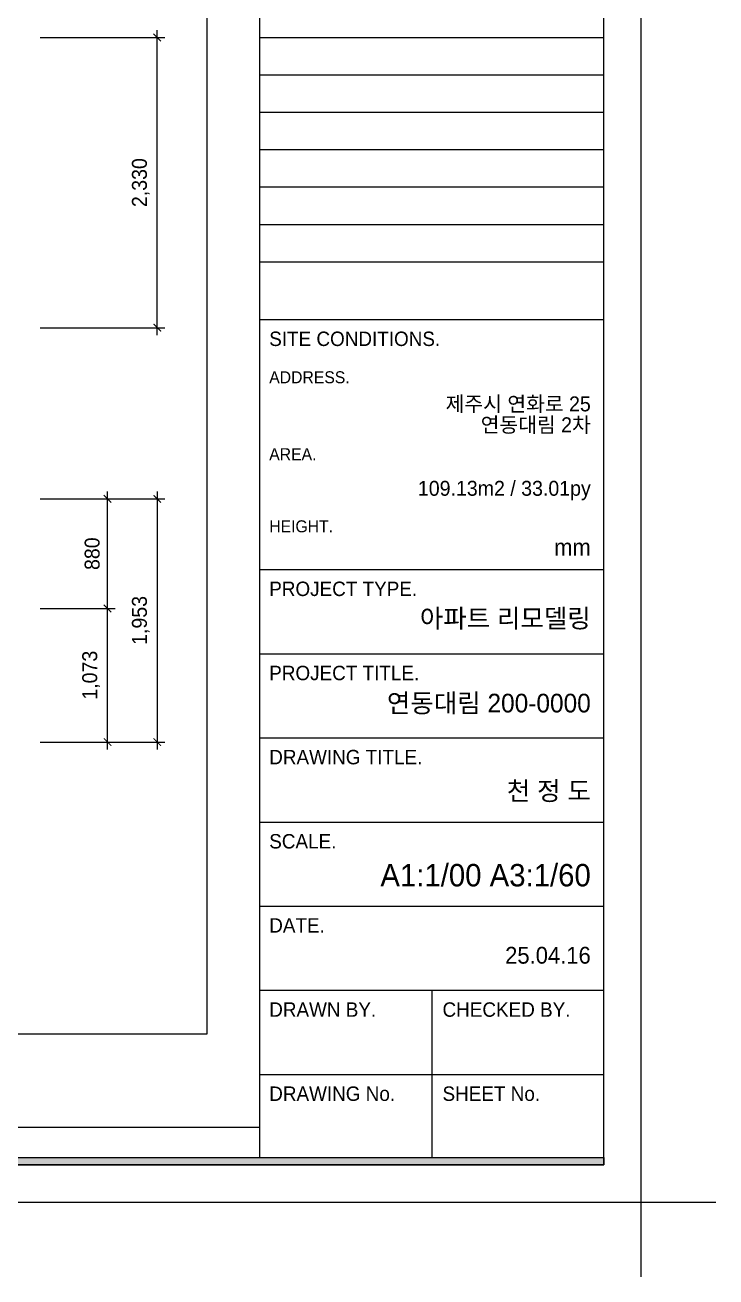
# Model space of a CAD drawing. Header units: inches. Extents: x 3778 to 56227, y -16914 to 35091.
# Drawn here: x 50432 to 55978, y 3195 to 13249 of the extents above; entities that cross this region are included whole.
import ezdxf
from ezdxf.enums import TextEntityAlignment as Align

# ---------------------------------------------------------------- set-up
doc = ezdxf.new("R2010")
doc.units = ezdxf.units.IN
doc.header["$LTSCALE"] = 100
doc.header["$MEASUREMENT"] = 0
doc.header["$PDSIZE"] = 700.071425
for name, color, linetype in [('07-DIM WAL', 5, 'Continuous'), ('F-SYM', 7, 'Continuous'), ('FORM(YOURNAME)-11', 1, 'Continuous'), ('FORM(YOURNAME)-11 @ 1', 1, 'Continuous')]:
    doc.layers.add(name, color=color, linetype=linetype)
doc.styles.add('HY 울릉도 L', font='')
doc.styles.add('YOURNAME', font='HY울릉도M.TTF')
doc.styles.get('HY 울릉도 L').set_extended_font_data('HY울릉도L')
doc.dimstyles.new('60', dxfattribs={"dimscale": 60, "dimtxt": 2, "dimasz": 1, "dimexe": 1, "dimexo": 1, "dimgap": 1, "dimtad": 1, "dimdec": 0, "dimrnd": 0.05, "dimdsep": 46, "dimlunit": 6, "dimtxsty": 'HY 울릉도 L', "dimblk": 'ARCHTICK', "dimcen": 2.5, "dimdle": 1, "dimclrd": 133, "dimclre": 133, "dimclrt": 30, "dimadec": 0, "dimazin": 0, "dimtfac": 1, "dimtdec": 0, "dimtix": 1, "dimtmove": 2, "dimatfit": 3, "dimldrblk": 'ARCHTICK', "dimfxl": 0, "dimlwd": -1, "dimlwe": -1, "dimarcsym": 0})

# ---------------------------------------------------------------- blocks, each defined once
blk = doc.blocks.new('FORM-PLAN')
at = {"layer": 'FORM(YOURNAME)-11'}
h = blk.add_hatch(color=256, dxfattribs=at)
h.dxf.hatch_style = 1
h.paths.add_polyline_path([(-71444, 55115), (10556, 55115), (10556, 54915), (-71444, 54915)])
h.paths.add_polyline_path([(-71444, -2085), (10556, -2085), (10556, -2285), (-71444, -2285)])
at = {"layer": 'Defpoints', "color": 158}
for p, q in [((1346, 54915), (1346, -2085)), ((1346, -1285), (-71444, -1285))]:
    blk.add_line(p, q, dxfattribs=at)
for points in [[(-71444, -2285), (10556, -2285), (10556, 55115), (-71444, 55115)], [(-69444, 53115), (-64, 53115), (-64, 1215), (-69444, 1215)]]:
    blk.add_lwpolyline(points, close=True, dxfattribs=at)
at = {"layer": 'Defpoints', "color": 1}
blk.add_lwpolyline([(11556, -5285), (11556, -3285), (13556, -3285)], dxfattribs=at)
at = {"layer": 'FORM(YOURNAME)-11', "color": 14}
for p, q in [((1346, 27893), (10556, 27893)), ((1346, 26893), (10556, 26893)), ((1346, 25893), (10556, 25893)), ((1346, 24893), (10556, 24893)), ((1346, 23893), (10556, 23893)), ((1346, 22893), (10556, 22893)), ((1346, 21893), (10556, 21893)), ((1346, 20344), (10556, 20344)), ((1346, 13651), (10556, 13651)), ((1346, 11398), (10556, 11398)), ((1346, 9146), (10556, 9146)), ((1346, 6893), (10556, 6893)), ((1346, 4641), (10556, 4641)), ((1346, 2388), (10556, 2388)), ((5951, 2388), (5951, -2085)), ((1346, 136), (10556, 136))]:
    blk.add_line(p, q, dxfattribs=at)
at = {"layer": 'FORM(YOURNAME)-11', "color": 250}
blk.add_lwpolyline([(-72444, -3285), (11556, -3285), (11556, 56115), (-72444, 56115)], close=True, dxfattribs=at)
at = {"layer": 'FORM(YOURNAME)-11'}
blk.add_lwpolyline([(-71444, -2085), (10556, -2085), (10556, -2285), (-71444, -2285)], close=True, dxfattribs=at)
at = {"layer": 'FORM(YOURNAME)-11', "color": 14, "style": 'YOURNAME'}
for s, height, p in [('SITE CONDITIONS.', 386.14, (1603, 19829)), ('PROJECT TYPE.', 386.14, (1603, 13136)), ('PROJECT TITLE.', 386.14, (1603, 10883)), ('DRAWING TITLE.', 386.14, (1603, 8631)), ('SCALE.', 386.1, (1603, 6378)), ('DATE.', 386.1, (1603, 4126)), ('DRAWN BY.', 386.1, (1603, 1873)), ('CHECKED BY.', 386.14, (6240, 1873)), ('DRAWING No.', 386.14, (1603, -379)), ('SHEET No.', 386.1, (6240, -379))]:
    blk.add_text(s, height=height, dxfattribs=at).set_placement(p, align=Align.MIDDLE_LEFT)
at = {"layer": 'FORM(YOURNAME)-11', "color": 251, "style": 'YOURNAME'}
for s, p in [('ADDRESS.', (1603, 18799)), ('AREA.', (1603, 16740)), ('HEIGHT.', (1603, 14809))]:
    blk.add_text(s, height=321.8, dxfattribs=at).set_placement(p, align=Align.MIDDLE_LEFT)
at = {"layer": 'FORM(YOURNAME)-11', "color": 3, "style": 'YOURNAME'}
for tag, height, p in [('1', 450, (9905, 18188)), ('2', 450, (9905, 17544)), ('3', 450, (9905, 16257)), ('4', 450, (9905, 14326)), ('5', 515, (9905, 12009)), ('6', 515, (9905, 9757)), ('7', 515, (9905, 7504)), ('8', 515, (9905, 5252)), ('9', 515, (9905, 2999)), ('10', 515, (5655, 811)), ('11', 515, (9905, 747)), ('12', 515, (5655, -1441)), ('13', 515, (9905, -1441))]:
    blk.add_attdef(tag, text='', height=height, dxfattribs=at).set_placement(p, align=Align.MIDDLE_RIGHT)
blk = doc.blocks.new('*U630')
at = {"layer": 'F-SYM'}
ref = blk.add_blockref('FORM-PLAN', (51911, 4781), dxfattribs=dict(at, xscale=0.3, yscale=0.3, zscale=0.3))
ref.add_attrib('4', 'mm', dxfattribs={"layer": 'FORM(YOURNAME)-11 @ 1', "color": 3, "height": 135, "style": 'YOURNAME'}).set_placement((54973, 9056), align=Align.MIDDLE_RIGHT)
ref.add_attrib('3', '109.13m2 / 33.01py', dxfattribs={"layer": 'FORM(YOURNAME)-11 @ 1', "color": 3, "height": 120, "style": 'YOURNAME'}).set_placement((54973, 9529), align=Align.MIDDLE_RIGHT)
ref.add_attrib('2', '연동대림 2차', dxfattribs={"layer": 'FORM(YOURNAME)-11 @ 1', "color": 3, "height": 120, "style": 'YOURNAME'}).set_placement((54973, 10039), align=Align.MIDDLE_RIGHT)
ref.add_attrib('1', '제주시 연화로 25', dxfattribs={"layer": 'FORM(YOURNAME)-11 @ 1', "color": 3, "height": 120, "style": 'YOURNAME'}).set_placement((54973, 10207), align=Align.MIDDLE_RIGHT)
ref.add_attrib('5', '아파트 리모델링', dxfattribs={"layer": 'FORM(YOURNAME)-11 @ 1', "color": 3, "height": 150, "style": 'YOURNAME'}).set_placement((54973, 8485), align=Align.MIDDLE_RIGHT)
ref.add_attrib('6', '연동대림 200-0000', dxfattribs={"layer": 'FORM(YOURNAME)-11 @ 1', "color": 3, "height": 150, "style": 'YOURNAME'}).set_placement((54973, 7804), align=Align.MIDDLE_RIGHT)
ref.add_attrib('7', '천 정 도', dxfattribs={"layer": 'FORM(YOURNAME)-11 @ 1', "color": 3, "height": 150, "style": 'YOURNAME'}).set_placement((54973, 7099), align=Align.MIDDLE_RIGHT)
ref.add_attrib('8', 'A1:1/00 A3:1/60', dxfattribs={"layer": 'FORM(YOURNAME)-11 @ 1', "color": 3, "height": 180, "style": 'YOURNAME'}).set_placement((54973, 6422), align=Align.MIDDLE_RIGHT)
ref.add_attrib('9', '25.04.16', dxfattribs={"layer": 'FORM(YOURNAME)-11 @ 1', "color": 3, "height": 135, "style": 'YOURNAME'}).set_placement((54973, 5779), align=Align.MIDDLE_RIGHT)
blk = doc.blocks.new('_ArchTick')
at = {"color": 0, "linetype": 'ByBlock', "const_width": 0.15}
blk.add_lwpolyline([(-0.5, -0.5), (0.5, 0.5)], dxfattribs=at)
blk = doc.blocks.new('*D165')
at = {"layer": '07-DIM WAL', "color": 133}
for p, q in [((51493, 9504), (51493, 7431)), ((50554, 9444), (51553, 9444)), ((50554, 7491), (51553, 7491))]:
    blk.add_line(p, q, dxfattribs=at)
at = {"layer": 'Defpoints', "color": 0}
for p in [(50494, 9444), (50494, 7491), (51493, 7491)]:
    blk.add_point(p, dxfattribs=at)
at = {"layer": '07-DIM WAL', "color": 133, "xscale": 60, "yscale": 60, "zscale": 60}
for p, rotation in [((51493, 9444), 90), ((51493, 7491), 270)]:
    blk.add_blockref('_ArchTick', p, dxfattribs=dict(at, rotation=rotation))
at = {"layer": '07-DIM WAL', "color": 30, "insert": (51361, 8468), "char_height": 120, "attachment_point": 5, "rotation": 90, "style": 'HY 울릉도 L'}
blk.add_mtext('1,953', dxfattribs=at)
blk = doc.blocks.new('*D166')
at = {"layer": '07-DIM WAL', "color": 133}
for p, q in [((50554, 8564), (51154, 8564)), ((51094, 7431), (51094, 8624)), ((50554, 7491), (51154, 7491))]:
    blk.add_line(p, q, dxfattribs=at)
at = {"layer": 'Defpoints', "color": 0}
for p in [(50494, 8564), (51094, 8564), (50494, 7491)]:
    blk.add_point(p, dxfattribs=at)
at = {"layer": '07-DIM WAL', "color": 133, "xscale": 60, "yscale": 60, "zscale": 60}
for p, rotation in [((51094, 8564), 90), ((51094, 7491), 270)]:
    blk.add_blockref('_ArchTick', p, dxfattribs=dict(at, rotation=rotation))
at = {"layer": '07-DIM WAL', "color": 30, "insert": (50962, 8028), "char_height": 120, "attachment_point": 5, "rotation": 90, "style": 'HY 울릉도 L'}
blk.add_mtext('1,073', dxfattribs=at)
blk = doc.blocks.new('*D167')
at = {"layer": '07-DIM WAL', "color": 133}
for p, q in [((51094, 8504), (51094, 9504)), ((50554, 9444), (51154, 9444)), ((50554, 8564), (51154, 8564))]:
    blk.add_line(p, q, dxfattribs=at)
at = {"layer": 'Defpoints', "color": 0}
for p in [(50494, 9444), (51094, 9444), (50494, 8564)]:
    blk.add_point(p, dxfattribs=at)
at = {"layer": '07-DIM WAL', "color": 133, "xscale": 60, "yscale": 60, "zscale": 60}
for p, rotation in [((51094, 9444), 90), ((51094, 8564), 270)]:
    blk.add_blockref('_ArchTick', p, dxfattribs=dict(at, rotation=rotation))
at = {"layer": '07-DIM WAL', "color": 30, "insert": (50971, 9004), "char_height": 120, "attachment_point": 5, "rotation": 90, "style": 'HY 울릉도 L'}
blk.add_mtext('880', dxfattribs=at)
blk = doc.blocks.new('*D160')
at = {"layer": '07-DIM WAL', "color": 133}
for p, q in [((51493, 10759), (51493, 13209)), ((50554, 13149), (51553, 13149)), ((50554, 10819), (51553, 10819))]:
    blk.add_line(p, q, dxfattribs=at)
at = {"layer": 'Defpoints', "color": 0}
for p in [(50494, 13149), (51493, 13149), (50494, 10819)]:
    blk.add_point(p, dxfattribs=at)
at = {"layer": '07-DIM WAL', "color": 133, "xscale": 60, "yscale": 60, "zscale": 60}
for p, rotation in [((51493, 13149), 90), ((51493, 10819), 270)]:
    blk.add_blockref('_ArchTick', p, dxfattribs=dict(at, rotation=rotation))
at = {"layer": '07-DIM WAL', "color": 30, "insert": (51361, 11984), "char_height": 120, "attachment_point": 5, "rotation": 90, "style": 'HY 울릉도 L'}
blk.add_mtext('2,330', dxfattribs=at)

msp = doc.modelspace()

# ---------------------------------------------------------------- block references
at = {"layer": '07-DIM WAL'}
msp.add_blockref('*U630', (0, 0), dxfattribs=at)

# ---------------------------------------------------------------- dimensions: what is measured, and where the dimension line sits
for base, p1, p2, picture, middle in [((51492.8, 13149.4), (50493.8, 10819.4), (50493.8, 13149.4), '*D160', (51360.8, 11984.4)), ((51492.8, 7491.4), (50493.8, 9444.4), (50493.8, 7491.4), '*D165', (51360.8, 8467.9)), ((51093.8, 9444.4), (50493.8, 8564.4), (50493.8, 9444.4), '*D167', (50971.2, 9004.4)), ((51093.8, 8564.4), (50493.8, 7491.4), (50493.8, 8564.4), '*D166', (50961.8, 8027.9))]:
    dim = msp.add_linear_dim(base=base, p1=p1, p2=p2, angle=90, dimstyle='60', dxfattribs=at)
    dim.commit()
    dim.dimension.update_dxf_attribs({"geometry": picture, "text_midpoint": middle})

doc.saveas('drawing.dxf')
